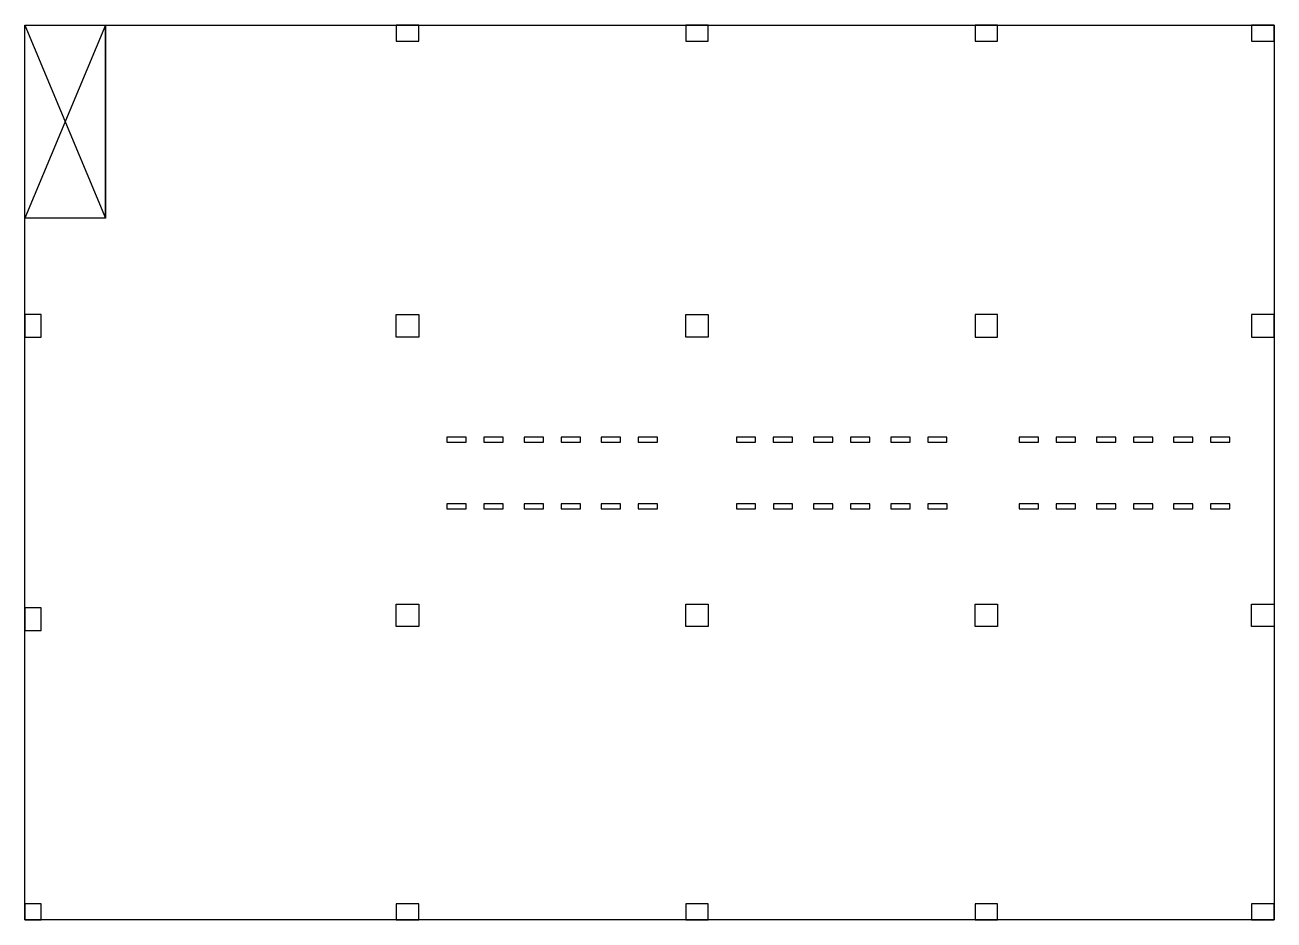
# Model space of a CAD drawing. Header units: inches. Extents: x 5.1 to 43.9, y 41.1 to 68.9.
import ezdxf

# ---------------------------------------------------------------- set-up
doc = ezdxf.new("R2010")
doc.units = ezdxf.units.IN
doc.header["$MEASUREMENT"] = 0

msp = doc.modelspace()

# ---------------------------------------------------------------- linework, layer by layer
for p, q in [((5.073, 68.944), (7.573, 62.944)), ((7.573, 68.944), (5.073, 62.944)), ((7.573, 62.944), (7.573, 68.944)), ((43.923, 68.944), (43.923, 59.944)), ((43.923, 59.244), (43.923, 50.244)), ((18.196, 56.129), (18.196, 55.979)), ((27.199, 56.129), (27.199, 55.979)), ((35.998, 56.129), (35.998, 55.979)), ((27.199, 54.059), (27.199, 53.909)), ((35.998, 54.059), (35.998, 53.909)), ((5.073, 41.124), (5.073, 50.124))]:
    msp.add_line(p, q)
for points in [[(5.073, 68.944), (43.923, 68.944), (43.923, 41.124), (5.073, 41.124)], [(5.073, 68.944), (7.573, 68.944), (7.573, 62.944), (5.073, 62.944)], [(17.322, 68.943), (16.622, 68.943), (16.622, 68.443), (17.322, 68.443)], [(26.324, 68.944), (25.624, 68.944), (25.624, 68.444), (26.324, 68.444)], [(35.323, 68.944), (34.623, 68.944), (34.623, 68.444), (35.323, 68.444)], [(43.923, 68.944), (43.223, 68.944), (43.223, 68.444), (43.923, 68.444)], [(5.073, 59.244), (5.573, 59.244), (5.573, 59.944), (5.073, 59.944)], [(17.321, 59.244), (16.621, 59.244), (16.621, 59.944), (17.321, 59.944)], [(26.324, 59.244), (25.624, 59.244), (25.624, 59.944), (26.324, 59.944)], [(35.323, 59.944), (34.623, 59.944), (34.623, 59.244), (35.323, 59.244)], [(43.923, 59.944), (43.223, 59.944), (43.223, 59.244), (43.923, 59.244)], [(18.196, 55.979), (18.796, 55.979), (18.796, 56.129), (18.196, 56.129)], [(19.347, 55.979), (19.947, 55.979), (19.947, 56.129), (19.347, 56.129)], [(20.597, 55.979), (21.197, 55.979), (21.197, 56.129), (20.597, 56.129)], [(21.748, 55.979), (22.348, 55.979), (22.348, 56.129), (21.748, 56.129)], [(22.998, 55.979), (23.598, 55.979), (23.598, 56.129), (22.998, 56.129)], [(24.149, 55.979), (24.749, 55.979), (24.749, 56.129), (24.149, 56.129)], [(27.199, 55.979), (27.799, 55.979), (27.799, 56.129), (27.199, 56.129)], [(28.349, 55.979), (28.949, 55.979), (28.949, 56.129), (28.349, 56.129)], [(29.599, 55.979), (30.199, 55.979), (30.199, 56.129), (29.599, 56.129)], [(30.75, 55.979), (31.35, 55.979), (31.35, 56.129), (30.75, 56.129)], [(32.001, 55.979), (32.601, 55.979), (32.601, 56.129), (32.001, 56.129)], [(33.151, 55.979), (33.751, 55.979), (33.751, 56.129), (33.151, 56.129)], [(35.998, 55.979), (36.598, 55.979), (36.598, 56.129), (35.998, 56.129)], [(37.149, 55.979), (37.749, 55.979), (37.749, 56.129), (37.149, 56.129)], [(38.399, 55.979), (38.999, 55.979), (38.999, 56.129), (38.399, 56.129)], [(39.55, 55.979), (40.15, 55.979), (40.15, 56.129), (39.55, 56.129)], [(40.801, 55.979), (41.401, 55.979), (41.401, 56.129), (40.801, 56.129)], [(41.951, 55.979), (42.551, 55.979), (42.551, 56.129), (41.951, 56.129)], [(18.197, 53.909), (18.797, 53.909), (18.797, 54.059), (18.197, 54.059)], [(19.347, 53.909), (19.947, 53.909), (19.947, 54.059), (19.347, 54.059)], [(20.597, 53.909), (21.197, 53.909), (21.197, 54.059), (20.597, 54.059)], [(21.748, 53.909), (22.348, 53.909), (22.348, 54.059), (21.748, 54.059)], [(22.999, 53.909), (23.599, 53.909), (23.599, 54.059), (22.999, 54.059)], [(24.149, 53.909), (24.749, 53.909), (24.749, 54.059), (24.149, 54.059)], [(27.199, 53.909), (27.799, 53.909), (27.799, 54.059), (27.199, 54.059)], [(28.35, 53.909), (28.95, 53.909), (28.95, 54.059), (28.35, 54.059)], [(29.6, 53.909), (30.2, 53.909), (30.2, 54.059), (29.6, 54.059)], [(30.75, 53.909), (31.35, 53.909), (31.35, 54.059), (30.75, 54.059)], [(32.001, 53.909), (32.601, 53.909), (32.601, 54.059), (32.001, 54.059)], [(33.152, 53.909), (33.752, 53.909), (33.752, 54.059), (33.152, 54.059)], [(35.999, 53.909), (36.599, 53.909), (36.599, 54.059), (35.999, 54.059)], [(37.15, 53.909), (37.75, 53.909), (37.75, 54.059), (37.15, 54.059)], [(38.4, 53.909), (39, 53.909), (39, 54.059), (38.4, 54.059)], [(39.55, 53.909), (40.15, 53.909), (40.15, 54.059), (39.55, 54.059)], [(40.801, 53.909), (41.401, 53.909), (41.401, 54.059), (40.801, 54.059)], [(41.951, 53.909), (42.551, 53.909), (42.551, 54.059), (41.951, 54.059)], [(17.321, 50.244), (16.621, 50.244), (16.621, 50.944), (17.321, 50.944)], [(26.324, 50.244), (25.624, 50.244), (25.624, 50.944), (26.324, 50.944)], [(35.323, 50.244), (34.623, 50.244), (34.623, 50.944), (35.323, 50.944)], [(35.323, 50.244), (34.623, 50.244), (34.623, 50.944), (35.323, 50.944)], [(43.923, 50.244), (43.223, 50.244), (43.223, 50.944), (43.923, 50.944)], [(5.073, 50.124), (5.573, 50.124), (5.573, 50.824), (5.073, 50.824)], [(5.073, 41.124), (5.573, 41.124), (5.573, 41.624), (5.073, 41.624)], [(17.321, 41.624), (16.621, 41.624), (16.621, 41.124), (17.321, 41.124)], [(26.324, 41.624), (25.624, 41.624), (25.624, 41.124), (26.324, 41.124)], [(35.323, 41.624), (34.623, 41.624), (34.623, 41.124), (35.323, 41.124)], [(43.923, 41.624), (43.223, 41.624), (43.223, 41.124), (43.923, 41.124)]]:
    msp.add_lwpolyline(points, close=True)

doc.saveas('drawing.dxf')
